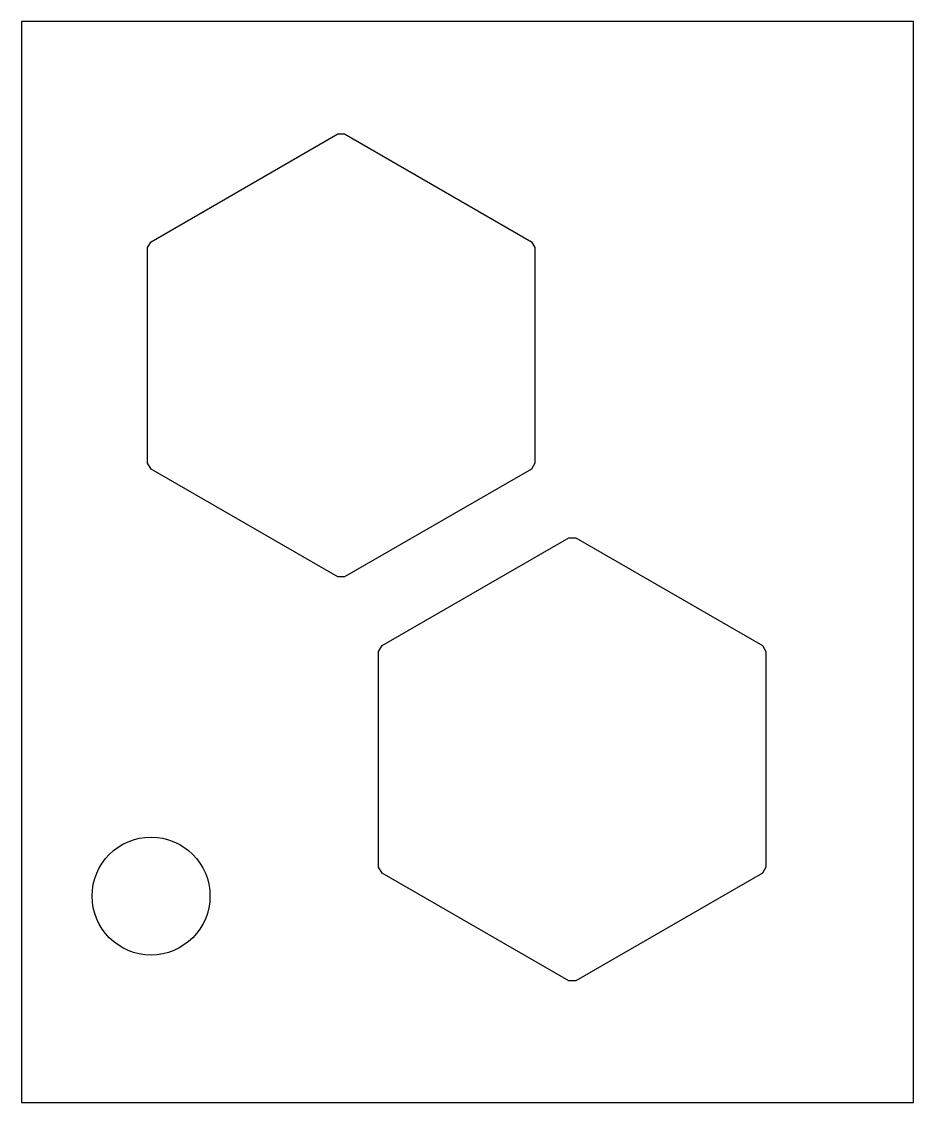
# Model space of a CAD drawing. Header units: millimetres. Extents: x -22.7 to 22.7, y -27.5 to 27.5.
import ezdxf

# ---------------------------------------------------------------- set-up
doc = ezdxf.new("R2010")
doc.units = ezdxf.units.MM
doc.layers.get('0').update_dxf_attribs({"linetype": 'CONTINUOUS'})

msp = doc.modelspace()

# ---------------------------------------------------------------- linework, layer by layer
for points in [[(22.683, -27.5), (22.683, 27.5), (-22.683, 27.5), (-22.683, -27.5)], [(3.428, 5.023), (3.255, 4.723), (-6.249, -0.763), (-6.595, -0.763), (-16.099, 4.723), (-16.272, 5.023), (-16.272, 15.997), (-16.099, 16.297), (-6.595, 21.784), (-6.249, 21.784), (3.255, 16.297), (3.428, 15.997)], [(15.18, -15.527), (15.007, -15.827), (5.503, -21.314), (5.157, -21.314), (-4.347, -15.827), (-4.52, -15.527), (-4.52, -4.554), (-4.347, -4.254), (5.157, 1.233), (5.503, 1.233), (15.007, -4.254), (15.18, -4.554)]]:
    msp.add_lwpolyline(points, close=True)
msp.add_circle((-16.1, -17), 3)

doc.saveas('drawing.dxf')
